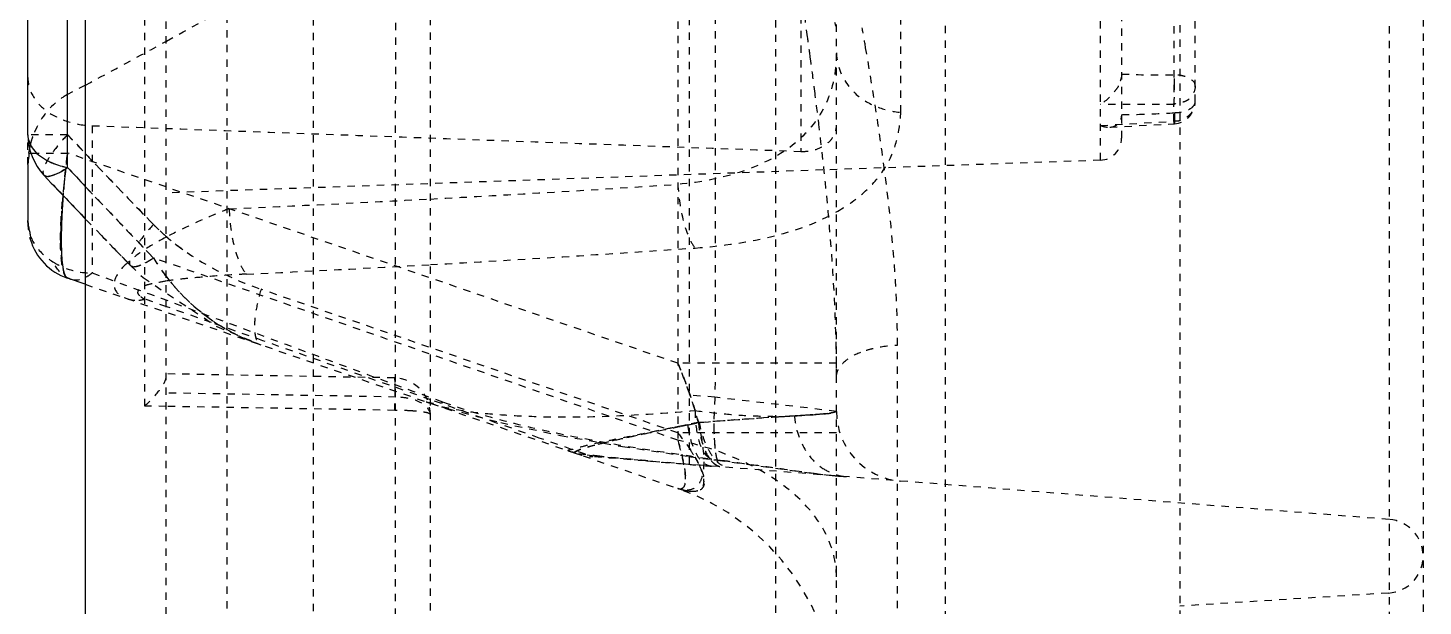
# Model space of a CAD drawing. Header units: millimetres. Extents: x 2748 to 3320, y 1427 to 1884.
# Drawn here: x 3198.38 to 3217.45, y 1621.97 to 1629.87 of the extents above; entities that cross this region are included whole.
import ezdxf

# ---------------------------------------------------------------- set-up
doc = ezdxf.new("R2010")
doc.units = ezdxf.units.MM
doc.linetypes.add('HIDDEN', pattern=[0.2, 0.1, -0.1])
doc.layers.add('21', color=7, linetype='Continuous')

msp = doc.modelspace()

# ---------------------------------------------------------------- linework, layer by layer
at = {"layer": '21', "color": 8, "linetype": 'HIDDEN'}
for p, q in [((3200.269, 1586.253), (3200.269, 1773.081)), ((3202.279, 1759.399), (3202.279, 1586.253)), ((3201.099, 1758.635), (3201.099, 1621.184)), ((3209.434, 1618.215), (3209.434, 1756.243)), ((3216.99, 1731.69), (3216.99, 1613.962)), ((3217.454, 1731.188), (3217.454, 1614.465)), ((3214.126, 1730.506), (3214.126, 1615.146)), ((3210.922, 1727.096), (3210.922, 1618.556)), ((3207.424, 1623.903), (3207.424, 1721.749)), ((3208.604, 1619.274), (3208.604, 1668.765)), ((3207.801, 1666.424), (3207.773, 1624.82)), ((3199.967, 1647.598), (3199.975, 1624.701)), ((3203.407, 1646.734), (3203.394, 1593.191)), ((3203.881, 1646.605), (3203.881, 1593.632)), ((3208.945, 1640.225), (3208.945, 1628.18)), ((3207.265, 1637.356), (3207.265, 1624.233)), ((3213.043, 1628.058), (3213.043, 1637.194)), ((3213.334, 1628.36), (3213.334, 1636.892)), ((3214.048, 1628.59), (3214.053, 1631.437)), ((3214.339, 1628.858), (3214.339, 1631.23)), ((3210.314, 1628.713), (3210.314, 1630.084)), ((3199.165, 1629.086), (3198.921, 1628.956)), ((3214.048, 1628.822), (3213.043, 1628.822)), ((3199.259, 1628.53), (3199.259, 1626.518)), ((3213.043, 1628.534), (3214.048, 1628.59)), ((3213.172, 1628.51), (3214.053, 1628.557)), ((3198.379, 1628), (3198.379, 1628.406)), ((3198.922, 1628.406), (3198.379, 1628.406)), ((3198.922, 1628.408), (3199.046, 1628.276)), ((3199.046, 1628.276), (3199.163, 1628.151)), ((3198.431, 1628.157), (3198.921, 1628.157)), ((3207.265, 1625.284), (3198.921, 1628.157)), ((3213.043, 1628.058), (3200.269, 1627.612)), ((3198.803, 1627.638), (3198.599, 1627.853)), ((3199.163, 1627.701), (3199.31, 1627.545)), ((3198.868, 1627.57), (3198.803, 1627.638)), ((3198.949, 1627.484), (3198.868, 1627.57)), ((3198.991, 1627.441), (3198.949, 1627.484)), ((3199.163, 1627.26), (3198.991, 1627.441)), ((3198.379, 1627.206), (3198.379, 1627.235)), ((3199.385, 1627.03), (3199.163, 1627.26)), ((3199.385, 1627.03), (3199.163, 1627.26)), ((3199.452, 1626.959), (3199.385, 1627.03)), ((3199.563, 1626.845), (3199.452, 1626.959)), ((3199.653, 1626.752), (3199.563, 1626.845)), ((3199.781, 1626.62), (3199.653, 1626.752)), ((3199.996, 1626.827), (3200.096, 1626.723)), ((3207.265, 1624.233), (3200.096, 1626.723)), ((3199.781, 1626.62), (3199.953, 1626.455)), ((3199.781, 1626.62), (3199.781, 1626.62)), ((3199.781, 1626.62), (3199.827, 1626.604)), ((3199.164, 1626.363), (3207.265, 1623.573)), ((3199.953, 1626.455), (3200.964, 1625.786)), ((3200.277, 1626.056), (3199.978, 1626.161)), ((3207.265, 1624.333), (3201.567, 1626.295)), ((3200.889, 1625.84), (3200.277, 1626.056)), ((3201.593, 1625.592), (3200.889, 1625.84)), ((3200.964, 1625.786), (3201.562, 1625.537)), ((3203.887, 1624.785), (3201.593, 1625.592)), ((3210.268, 1619.139), (3210.268, 1625.533)), ((3209.434, 1625.284), (3207.265, 1625.284)), ((3203.39, 1625.084), (3200.269, 1625.139)), ((3203.407, 1624.823), (3200.269, 1624.878)), ((3207.773, 1624.82), (3207.424, 1624.848)), ((3209.434, 1624.627), (3207.773, 1624.82)), ((3200.269, 1624.695), (3199.975, 1624.7)), ((3203.394, 1624.641), (3200.269, 1624.695)), ((3203.825, 1624.758), (3203.846, 1624.75)), ((3204.787, 1624.468), (3203.887, 1624.785)), ((3205.371, 1624.263), (3204.787, 1624.468)), ((3204.843, 1624.473), (3205.661, 1624.298)), ((3207.319, 1624.427), (3207.423, 1624.447)), ((3207.423, 1624.447), (3207.547, 1624.471)), ((3206.001, 1624.041), (3205.371, 1624.263)), ((3205.661, 1624.298), (3206.508, 1624.147)), ((3209.434, 1624.333), (3207.265, 1624.333)), ((3205.765, 1624.09), (3205.765, 1624.09)), ((3206.508, 1624.147), (3207.41, 1624.012)), ((3216.99, 1623.15), (3206.098, 1624.007)), ((3206.839, 1623.952), (3207.265, 1623.916)), ((3207.41, 1624.012), (3209.15, 1623.777)), ((3207.758, 1623.965), (3207.759, 1623.965)), ((3207.759, 1623.965), (3207.806, 1623.967)), ((3207.806, 1623.967), (3207.88, 1623.957)), ((3209.15, 1623.777), (3209.504, 1623.74)), ((3209.503, 1623.74), (3209.568, 1623.734)), ((3216.982, 1622.145), (3214.126, 1621.966))]:
    msp.add_line(p, q, dxfattribs=at)
at = {"layer": '21', "color": 7, "linetype": 'Continuous'}
for p, q in [((3199.164, 1657.251), (3199.164, 1507.826)), ((3198.379, 1628.406), (3198.379, 1635.444)), ((3198.921, 1627.958), (3198.921, 1633.603)), ((3198.389, 1628.157), (3198.431, 1628.157)), ((3198.379, 1628), (3198.379, 1627.235)), ((3198.599, 1627.854), (3198.646, 1627.837)), ((3198.699, 1627.747), (3198.599, 1627.853)), ((3199.164, 1626.363), (3198.921, 1626.446))]:
    msp.add_line(p, q, dxfattribs=at)
at = {"layer": '21', "color": 8, "linetype": 'HIDDEN'}
for points in [[(3203.845, 1624.75), (3204.115, 1624.666), (3204.843, 1624.473)], [(3205.765, 1624.09), (3205.91, 1624.051), (3206.025, 1624.033), (3206.155, 1624.018), (3206.308, 1624.002)], [(3206.308, 1624.002), (3206.471, 1623.986), (3206.839, 1623.952)]]:
    msp.add_lwpolyline(points, dxfattribs=at)
for centre, radius, start, end in [((3153.7, 1714.665), 96.905, 298.72554, 301.19066), ((2968.894, 1597.135), 242.349, 7.73258, 7.85715), ((3125.565, 1615.004), 85.522, 9.82412, 10.00812), ((3149.025, 1723.087), 106.538, 298.07549, 298.7536), ((3085.847, 1613.036), 124.32, 7.5978, 7.72319), ((3126.102, 1618.393), 83.71, 7.25981, 7.6067), ((3213.869, 1640.553), 11.329, 267.2905, 270.9292), ((3148.843, 1621.294), 60.785, 6.82095, 7.25597), ((3214.037, 1628.858), 0.301, 273.0872, 0.0003), ((3199.5, 1628.002), 1.121, 164.4531, 167.7129), ((3199.519, 1627.997), 1.141, 160.1335, 164.4491), ((3289.899, 1714.412), 125.196, 223.39124, 224.16782), ((3213.032, 1628.36), 0.301, 272, 0), ((3215.852, 1625.971), 17.071, 172.8389, 173.796), ((3218.31, 1625.668), 19.548, 172.6873, 172.8578), ((3249.009, 1675.29), 68.605, 223.40072, 223.57945), ((3290.144, 1713.499), 125.055, 223.15908, 223.93981), ((3278.979, 1703.899), 110.038, 223.61357, 224.20292), ((3211.888, 1626.4), 13.083, 173.7902, 174.8461), ((3189.45, 1898.736), 271.591, 273.04595, 273.76113), ((3209.619, 1626.609), 10.805, 174.8688, 175.2014), ((3290.444, 1713.787), 125.471, 223.41988, 223.87348), ((3189.453, 1898.681), 271.536, 272.46472, 273.04593), ((3199.183, 1627.206), 0.804, 180, 196.3013), ((3202.67, 1629.755), 3.641, 224.998, 226.9591), ((3202.587, 1629.666), 3.519, 226.9607, 228.6498), ((3290.094, 1714.345), 125.905, 223.90793, 224.16693), ((3202.435, 1629.49), 3.286, 228.606, 234.2281), ((3202.622, 1628.266), 2.96, 211.4045, 216.9983), ((3189.119, 1890.895), 264.675, 273.19735, 273.98254), ((3189.003, 1892.935), 266.719, 272.6568, 273.19785), ((3202.467, 1614.51), 12.098, 100.4766, 101.3768), ((3202.466, 1628.152), 2.767, 217.069, 250.9402), ((3200.503, 1622.422), 7.343, 21.0591, 22.9362), ((3200.85, 1622.564), 6.968, 20.4404, 22.9711), ((3190.206, 1625.101), 19.228, 0.0018, 0.5271), ((3203.381, 1624.584), 0.5, 0, 89), ((3201.361, 1622.752), 6.423, 19.2674, 21.0619), ((3201.379, 1622.76), 6.403, 19.2145, 20.4514), ((3202.523, 1623.153), 5.194, 16.6174, 19.3248), ((3210.389, 1624.627), 0.955, 179.9987, 265.4997), ((3216.08, 1579.962), 45.32, 101.1458, 101.3273), ((3214.541, 1587.623), 37.506, 101.3208, 101.8177), ((3206.069, 1624.973), 0.934, 251.0292, 265.8223), ((3206.173, 1624.959), 0.955, 251, 265.5), ((3215.061, 1718.109), 94.515, 265.01871, 265.35837), ((3217.202, 1744.309), 120.803, 265.35163, 265.49936), ((3209.669, 1624.491), 0.768, 217.9785, 236.8217), ((3210.239, 1631.777), 8.071, 263.8684, 264.3186), ((3209.626, 1624.381), 0.65, 252.2932, 259.4936), ((3210.119, 1630.57), 6.858, 264.3175, 264.8441), ((3209.615, 1624.319), 0.586, 259.5124, 265.449), ((3206.218, 1620.532), 3.216, 0, 70.9999), ((3216.95, 1622.648), 0.504, 273.5697, 85.5)]:
    msp.add_arc(centre, radius, start, end, dxfattribs=at)
at = {"layer": '21', "color": 7, "linetype": 'Continuous'}
for centre, radius, start, end in [((3199.183, 1628.406), 0.804, 180, 223.3904), ((3199.48, 1628.006), 1.101, 167.7103, 172.1542), ((3289.237, 1712.646), 123.81, 223.15789, 223.32134), ((3290.208, 1714.454), 126.063, 223.45667, 223.76245), ((3207.941, 1626.852), 9.109, 175.4722, 175.8815), ((3199.183, 1627.206), 0.804, 196.3013, 251)]:
    msp.add_arc(centre, radius, start, end, dxfattribs=at)
at = {"layer": '21', "color": 8, "linetype": 'HIDDEN'}
for points, knots in [([(3208.945, 1630.277), (3209.072, 1630.267), (3209.314, 1630.165), (3209.433, 1629.921), (3209.434, 1629.807)], [0, 0, 0, 0, 0.525843, 1, 1, 1, 1]), ([(3210.268, 1625.533), (3210.268, 1626.201), (3210.164, 1627.564), (3209.951, 1628.911), (3209.833, 1629.596)], [0, 0, 0, 0, 0.489979, 1, 1, 1, 1]), ([(3209.434, 1629.528), (3209.434, 1629.308), (3209.357, 1628.853), (3208.916, 1628.259), (3208.175, 1627.87), (3207.589, 1627.755), (3207.265, 1627.73)], [0, 0, 0, 0, 0.212258, 0.430367, 0.687463, 1, 1, 1, 1]), ([(3209.434, 1629.528), (3209.434, 1629.325), (3209.595, 1628.996), (3209.974, 1628.777), (3210.201, 1628.721), (3210.314, 1628.713)], [0, 0, 0, 0, 0.470401, 0.737482, 1, 1, 1, 1]), ([(3213.334, 1629.236), (3213.334, 1629.209), (3213.318, 1629.154), (3213.304, 1629.1), (3213.29, 1629.074)], [0, 0, 0, 0, 0.478156, 1, 1, 1, 1]), ([(3214.056, 1629.075), (3214.056, 1629.088), (3214.055, 1629.138), (3214.054, 1629.188), (3214.053, 1629.225)], [0, 0, 0, 0, 0.26093, 1, 1, 1, 1]), ([(3214.339, 1629.075), (3214.339, 1629.119), (3214.266, 1629.183), (3214.161, 1629.215), (3214.09, 1629.224), (3214.053, 1629.225)], [0, 0, 0, 0, 0.387843, 0.675254, 1, 1, 1, 1]), ([(3198.379, 1629.187), (3198.379, 1629.102), (3198.431, 1628.922), (3198.632, 1628.71), (3198.922, 1628.571), (3199.144, 1628.534), (3199.259, 1628.53)], [0, 0, 0, 0, 0.211103, 0.44528, 0.711251, 1, 1, 1, 1]), ([(3213.29, 1629.074), (3213.275, 1629.046), (3213.236, 1628.997), (3213.159, 1628.907), (3213.091, 1628.85), (3213.043, 1628.822)], [0, 0, 0, 0, 0.267426, 0.527332, 1, 1, 1, 1]), ([(3214.339, 1629.075), (3214.339, 1629.04), (3214.325, 1628.987), (3214.285, 1628.927), (3214.249, 1628.885), (3214.199, 1628.857), (3214.126, 1628.846), (3214.068, 1628.836), (3214.037, 1628.814)], [0, 0, 0, 0, 0.235095, 0.359906, 0.493963, 0.615564, 0.738023, 1, 1, 1, 1]), ([(3214.048, 1628.822), (3214.049, 1628.838), (3214.055, 1628.922), (3214.056, 1629.007), (3214.056, 1629.075)], [0, 0, 0, 0, 0.190719, 1, 1, 1, 1]), ([(3198.921, 1628.956), (3198.861, 1628.924), (3198.654, 1628.779), (3198.508, 1628.557), (3198.446, 1628.384)], [0, 0, 0, 0, 0.271496, 1, 1, 1, 1]), ([(3214.037, 1628.597), (3214.056, 1628.597), (3214.095, 1628.594), (3214.153, 1628.606), (3214.204, 1628.634), (3214.265, 1628.676), (3214.322, 1628.751), (3214.339, 1628.823), (3214.339, 1628.858)], [0, 0, 0, 0, 0.129826, 0.258329, 0.390405, 0.517539, 0.762497, 1, 1, 1, 1]), ([(3214.301, 1628.785), (3214.307, 1628.791), (3214.326, 1628.81), (3214.339, 1628.838), (3214.339, 1628.858)], [0, 0, 0, 0, 0.284333, 1, 1, 1, 1]), ([(3209.451, 1627.362), (3209.587, 1627.441), (3209.832, 1627.615), (3210.115, 1627.944), (3210.274, 1628.32), (3210.307, 1628.582), (3210.314, 1628.713)], [0, 0, 0, 0, 0.281329, 0.532019, 0.765812, 1, 1, 1, 1]), ([(3213.174, 1628.51), (3213.205, 1628.512), (3213.27, 1628.53), (3213.312, 1628.586), (3213.323, 1628.618)], [0, 0, 0, 0, 0.478917, 1, 1, 1, 1]), ([(3214.053, 1628.708), (3214.101, 1628.709), (3214.189, 1628.721), (3214.272, 1628.759), (3214.301, 1628.785)], [0, 0, 0, 0, 0.553752, 1, 1, 1, 1]), ([(3214.053, 1628.708), (3214.053, 1628.7), (3214.054, 1628.674), (3214.055, 1628.647), (3214.055, 1628.627)], [0, 0, 0, 0, 0.275837, 1, 1, 1, 1]), ([(3214.055, 1628.627), (3214.055, 1628.622), (3214.056, 1628.605), (3214.056, 1628.587), (3214.055, 1628.575)], [0, 0, 0, 0, 0.30663, 1, 1, 1, 1]), ([(3208.945, 1628.18), (3209.008, 1628.177), (3209.131, 1628.19), (3209.293, 1628.262), (3209.407, 1628.384), (3209.434, 1628.488), (3209.434, 1628.538)], [0, 0, 0, 0, 0.281233, 0.542417, 0.778126, 1, 1, 1, 1]), ([(3209.433, 1625.278), (3209.431, 1625.544), (3209.399, 1626.625), (3209.294, 1627.703), (3209.197, 1628.513)], [0, 0, 0, 0, 0.245878, 1, 1, 1, 1]), ([(3213.043, 1628.534), (3213.054, 1628.53), (3213.096, 1628.515), (3213.141, 1628.508), (3213.174, 1628.51)], [0, 0, 0, 0, 0.263296, 1, 1, 1, 1]), ([(3214.053, 1628.557), (3214.051, 1628.557), (3214.052, 1628.575), (3214.049, 1628.582), (3214.048, 1628.59)], [0, 0, 0, 0, 0.258867, 1, 1, 1, 1]), ([(3214.055, 1628.575), (3214.055, 1628.571), (3214.054, 1628.567), (3214.055, 1628.557), (3214.053, 1628.557)], [0, 0, 0, 0, 0.736956, 1, 1, 1, 1]), ([(3198.921, 1628.406), (3198.865, 1628.346), (3198.767, 1628.234), (3198.664, 1628.092), (3198.61, 1627.99), (3198.585, 1627.926), (3198.582, 1627.872), (3198.599, 1627.853)], [0, 0, 0, 0, 0.372109, 0.676892, 0.79464, 0.886723, 1, 1, 1, 1]), ([(3198.726, 1628.176), (3198.74, 1628.195), (3198.8, 1628.275), (3198.866, 1628.352), (3198.921, 1628.406)], [0, 0, 0, 0, 0.232611, 1, 1, 1, 1]), ([(3198.663, 1628.045), (3198.676, 1628.038), (3198.759, 1628), (3198.846, 1627.974), (3198.921, 1627.958)], [0, 0, 0, 0, 0.158009, 1, 1, 1, 1]), ([(3198.921, 1628.157), (3198.894, 1627.943), (3198.85, 1627.549), (3198.821, 1627.081), (3198.828, 1626.774), (3198.846, 1626.612), (3198.871, 1626.508), (3198.903, 1626.453), (3198.921, 1626.446)], [0, 0, 0, 0, 0.371669, 0.686543, 0.808965, 0.902794, 0.965695, 1, 1, 1, 1]), ([(3198.921, 1626.446), (3198.903, 1626.452), (3198.873, 1626.507), (3198.851, 1626.61), (3198.837, 1626.772), (3198.832, 1627.078), (3198.852, 1627.547), (3198.895, 1627.943), (3198.921, 1628.157)], [0, 0, 0, 0, 0.033319, 0.095345, 0.188404, 0.310669, 0.62713, 1, 1, 1, 1]), ([(3198.921, 1628.157), (3198.915, 1628.107), (3198.892, 1627.912), (3198.872, 1627.717), (3198.861, 1627.571)], [0, 0, 0, 0, 0.254824, 1, 1, 1, 1]), ([(3198.921, 1628.157), (3198.915, 1628.107), (3198.892, 1627.912), (3198.872, 1627.717), (3198.861, 1627.571)], [0, 0, 0, 0, 0.254824, 1, 1, 1, 1]), ([(3198.921, 1627.958), (3198.87, 1627.925), (3198.783, 1627.874), (3198.685, 1627.837), (3198.646, 1627.837)], [0, 0, 0, 0, 0.60796, 1, 1, 1, 1]), ([(3207.265, 1627.73), (3207.275, 1627.559), (3207.309, 1627.312), (3207.404, 1627.024), (3207.465, 1626.904), (3207.501, 1626.859)], [0, 0, 0, 0, 0.563139, 0.810465, 1, 1, 1, 1]), ([(3198.831, 1627.196), (3198.832, 1627.221), (3198.837, 1627.327), (3198.845, 1627.433), (3198.852, 1627.513)], [0, 0, 0, 0, 0.238588, 1, 1, 1, 1]), ([(3198.856, 1627.506), (3198.852, 1627.457), (3198.841, 1627.277), (3198.835, 1627.096), (3198.835, 1626.964)], [0, 0, 0, 0, 0.273074, 1, 1, 1, 1]), ([(3201.13, 1627.396), (3201.053, 1627.366), (3200.757, 1627.246), (3200.467, 1627.113), (3200.259, 1627.002)], [0, 0, 0, 0, 0.259916, 1, 1, 1, 1]), ([(3201.13, 1627.396), (3201.137, 1627.213), (3201.168, 1626.954), (3201.266, 1626.658), (3201.33, 1626.543), (3201.366, 1626.503)], [0, 0, 0, 0, 0.586409, 0.826432, 1, 1, 1, 1]), ([(3207.501, 1626.859), (3207.87, 1626.887), (3208.541, 1626.978), (3209.187, 1627.208), (3209.451, 1627.362)], [0, 0, 0, 0, 0.547574, 1, 1, 1, 1]), ([(3198.379, 1627.206), (3198.379, 1627.105), (3198.453, 1626.885), (3198.622, 1626.733), (3198.722, 1626.67)], [0, 0, 0, 0, 0.461177, 1, 1, 1, 1]), ([(3198.825, 1626.968), (3198.825, 1626.986), (3198.826, 1627.062), (3198.828, 1627.138), (3198.831, 1627.196)], [0, 0, 0, 0, 0.23655, 1, 1, 1, 1]), ([(3200.096, 1627.181), (3200.036, 1627.115), (3199.934, 1626.995), (3199.831, 1626.845), (3199.783, 1626.744), (3199.764, 1626.684), (3199.765, 1626.636), (3199.78, 1626.62)], [0, 0, 0, 0, 0.399161, 0.708696, 0.81867, 0.899514, 1, 1, 1, 1]), ([(3200.096, 1627.181), (3200.197, 1627.076), (3200.633, 1626.698), (3201.161, 1626.437), (3201.567, 1626.295)], [0, 0, 0, 0, 0.252894, 1, 1, 1, 1]), ([(3198.921, 1626.446), (3198.903, 1626.453), (3198.871, 1626.507), (3198.846, 1626.611), (3198.828, 1626.773), (3198.825, 1626.898), (3198.825, 1626.968)], [0, 0, 0, 0, 0.109296, 0.310021, 0.609394, 1, 1, 1, 1]), ([(3200.259, 1627.002), (3200.159, 1626.949), (3199.976, 1626.843), (3199.804, 1626.717), (3199.731, 1626.649)], [0, 0, 0, 0, 0.532592, 1, 1, 1, 1]), ([(3199.827, 1626.604), (3199.865, 1626.604), (3199.961, 1626.64), (3200.045, 1626.69), (3200.096, 1626.723)], [0, 0, 0, 0, 0.387151, 1, 1, 1, 1]), ([(3199.987, 1626.658), (3199.996, 1626.663), (3200.033, 1626.683), (3200.068, 1626.705), (3200.096, 1626.723)], [0, 0, 0, 0, 0.231815, 1, 1, 1, 1]), ([(3200.096, 1626.723), (3200.267, 1626.445), (3200.693, 1625.95), (3201.268, 1625.639), (3201.562, 1625.537)], [0, 0, 0, 0, 0.511848, 1, 1, 1, 1]), ([(3198.722, 1626.67), (3198.76, 1626.645), (3198.926, 1626.556), (3199.117, 1626.518), (3199.259, 1626.517)], [0, 0, 0, 0, 0.242152, 1, 1, 1, 1]), ([(3198.976, 1626.427), (3198.949, 1626.437), (3198.841, 1626.489), (3198.76, 1626.588), (3198.722, 1626.67)], [0, 0, 0, 0, 0.238925, 1, 1, 1, 1]), ([(3198.856, 1626.596), (3198.862, 1626.56), (3198.873, 1626.508), (3198.903, 1626.452), (3198.921, 1626.446)], [0, 0, 0, 0, 0.651166, 1, 1, 1, 1]), ([(3199.259, 1626.517), (3199.234, 1626.498), (3199.154, 1626.44), (3199.041, 1626.404), (3198.976, 1626.427)], [0, 0, 0, 0, 0.313035, 1, 1, 1, 1]), ([(3199.259, 1626.518), (3200.095, 1626.213), (3201.695, 1625.623), (3203.293, 1625.029), (3204.061, 1624.753)], [0, 0, 0, 0, 0.521761, 1, 1, 1, 1]), ([(3199.731, 1626.649), (3199.677, 1626.599), (3199.589, 1626.507), (3199.548, 1626.373), (3199.561, 1626.321)], [0, 0, 0, 0, 0.580901, 1, 1, 1, 1]), ([(3199.827, 1626.604), (3199.837, 1626.604), (3199.894, 1626.612), (3199.946, 1626.637), (3199.987, 1626.658)], [0, 0, 0, 0, 0.182546, 1, 1, 1, 1]), ([(3200.08, 1626.37), (3200.043, 1626.363), (3199.979, 1626.35), (3199.917, 1626.309), (3199.884, 1626.277), (3199.873, 1626.233), (3199.904, 1626.21), (3199.921, 1626.196)], [0, 0, 0, 0, 0.357848, 0.608191, 0.707988, 0.788959, 1, 1, 1, 1]), ([(3200.763, 1626.461), (3200.678, 1626.454), (3200.512, 1626.438), (3200.347, 1626.421), (3200.267, 1626.406)], [0, 0, 0, 0, 0.511698, 1, 1, 1, 1]), ([(3201.366, 1626.503), (3201.315, 1626.5), (3201.114, 1626.489), (3200.913, 1626.475), (3200.763, 1626.461)], [0, 0, 0, 0, 0.253102, 1, 1, 1, 1]), ([(3199.561, 1626.321), (3199.565, 1626.304), (3199.6, 1626.227), (3199.681, 1626.184), (3199.742, 1626.164)], [0, 0, 0, 0, 0.216418, 1, 1, 1, 1]), ([(3199.921, 1626.196), (3199.924, 1626.193), (3199.942, 1626.178), (3199.962, 1626.167), (3199.978, 1626.161)], [0, 0, 0, 0, 0.216594, 1, 1, 1, 1]), ([(3201.567, 1626.295), (3201.538, 1626.198), (3201.494, 1626.021), (3201.472, 1625.81), (3201.483, 1625.678), (3201.502, 1625.597), (3201.537, 1625.545), (3201.567, 1625.535)], [0, 0, 0, 0, 0.381423, 0.685119, 0.795519, 0.878989, 1, 1, 1, 1]), ([(3209.434, 1625.102), (3209.434, 1625.136), (3209.465, 1625.236), (3209.607, 1625.373), (3209.753, 1625.434), (3209.838, 1625.461)], [0, 0, 0, 0, 0.180848, 0.530868, 1, 1, 1, 1]), ([(3209.838, 1625.461), (3209.872, 1625.472), (3210.013, 1625.51), (3210.158, 1625.529), (3210.268, 1625.533)], [0, 0, 0, 0, 0.246423, 1, 1, 1, 1]), ([(3207.265, 1625.284), (3207.349, 1625.085), (3207.45, 1624.817), (3207.528, 1624.542), (3207.545, 1624.474)], [0, 0, 0, 0, 0.754099, 1, 1, 1, 1]), ([(3207.265, 1625.284), (3207.295, 1625.213), (3207.403, 1624.947), (3207.495, 1624.675), (3207.547, 1624.471)], [0, 0, 0, 0, 0.266293, 1, 1, 1, 1]), ([(3207.265, 1625.284), (3207.36, 1625.055), (3207.489, 1624.712), (3207.595, 1624.259), (3207.626, 1623.967), (3207.611, 1623.743), (3207.533, 1623.586), (3207.395, 1623.537), (3207.309, 1623.558), (3207.265, 1623.573)], [0, 0, 0, 0, 0.367027, 0.540744, 0.688855, 0.799199, 0.8724, 0.932114, 1, 1, 1, 1]), ([(3199.975, 1624.7), (3200.045, 1624.761), (3200.141, 1624.86), (3200.235, 1624.996), (3200.269, 1625.068), (3200.269, 1625.1)], [0, 0, 0, 0, 0.550755, 0.810251, 1, 1, 1, 1]), ([(3203.407, 1624.823), (3203.407, 1624.859), (3203.406, 1624.923), (3203.403, 1624.997), (3203.399, 1625.041), (3203.397, 1625.064), (3203.394, 1625.076), (3203.392, 1625.084), (3203.39, 1625.084)], [0, 0, 0, 0, 0.409714, 0.726226, 0.841843, 0.926329, 0.978672, 1, 1, 1, 1]), ([(3203.4, 1625.042), (3203.399, 1625.053), (3203.396, 1625.062), (3203.398, 1625.084), (3203.394, 1625.084)], [0, 0, 0, 0, 0.731615, 1, 1, 1, 1]), ([(3203.402, 1624.907), (3203.402, 1624.921), (3203.402, 1624.966), (3203.401, 1625.011), (3203.4, 1625.042)], [0, 0, 0, 0, 0.3009, 1, 1, 1, 1]), ([(3203.394, 1624.641), (3203.395, 1624.662), (3203.399, 1624.751), (3203.401, 1624.84), (3203.402, 1624.907)], [0, 0, 0, 0, 0.240712, 1, 1, 1, 1]), ([(3203.881, 1624.584), (3203.881, 1624.656), (3203.759, 1624.757), (3203.586, 1624.807), (3203.469, 1624.822), (3203.407, 1624.823)], [0, 0, 0, 0, 0.382076, 0.671542, 1, 1, 1, 1]), ([(3207.547, 1624.471), (3207.538, 1624.504), (3207.502, 1624.637), (3207.46, 1624.769), (3207.426, 1624.868)], [0, 0, 0, 0, 0.245474, 1, 1, 1, 1]), ([(3207.773, 1624.82), (3207.764, 1624.704), (3207.754, 1624.481), (3207.762, 1624.187), (3207.789, 1623.987), (3207.826, 1623.892), (3207.853, 1623.869), (3207.864, 1623.868)], [0, 0, 0, 0, 0.355939, 0.684162, 0.905395, 0.965445, 1, 1, 1, 1]), ([(3203.628, 1624.633), (3203.61, 1624.634), (3203.532, 1624.639), (3203.455, 1624.64), (3203.394, 1624.641)], [0, 0, 0, 0, 0.2233, 1, 1, 1, 1]), ([(3203.881, 1624.584), (3203.881, 1624.591), (3203.853, 1624.604), (3203.809, 1624.614), (3203.727, 1624.626), (3203.664, 1624.631), (3203.628, 1624.633)], [0, 0, 0, 0, 0.080482, 0.269939, 0.577546, 1, 1, 1, 1]), ([(3203.825, 1624.758), (3203.843, 1624.752), (3203.92, 1624.732), (3204.003, 1624.738), (3204.061, 1624.753)], [0, 0, 0, 0, 0.23981, 1, 1, 1, 1]), ([(3203.846, 1624.75), (3204.093, 1624.668), (3204.497, 1624.605), (3205.051, 1624.567), (3205.672, 1624.543), (3206.493, 1624.561), (3207.159, 1624.61), (3207.5, 1624.638)], [0, 0, 0, 0, 0.212563, 0.329835, 0.454882, 0.719883, 1, 1, 1, 1]), ([(3204.061, 1624.753), (3204.341, 1624.652), (3204.93, 1624.478), (3206.178, 1624.203), (3207.148, 1624.055), (3207.806, 1623.967)], [0, 0, 0, 0, 0.23285, 0.480227, 1, 1, 1, 1]), ([(3207.5, 1624.638), (3207.501, 1624.517), (3207.52, 1624.308), (3207.59, 1624.097), (3207.65, 1624.03)], [0, 0, 0, 0, 0.574324, 1, 1, 1, 1]), ([(3207.5, 1624.638), (3207.633, 1624.622), (3207.886, 1624.591), (3208.248, 1624.566), (3208.568, 1624.558), (3208.768, 1624.558), (3208.859, 1624.565)], [0, 0, 0, 0, 0.294071, 0.56147, 0.797873, 1, 1, 1, 1]), ([(3209.434, 1624.627), (3209.434, 1624.624), (3209.419, 1624.617), (3209.397, 1624.611), (3209.353, 1624.603), (3209.267, 1624.591), (3209.118, 1624.58), (3208.897, 1624.566), (3208.622, 1624.549), (3208.299, 1624.528), (3207.935, 1624.502), (3207.68, 1624.482), (3207.547, 1624.471)], [0, 0, 0, 0, 0.005806, 0.019701, 0.042068, 0.072876, 0.159221, 0.276788, 0.423043, 0.59481, 0.788555, 1, 1, 1, 1]), ([(3207.399, 1624.445), (3207.213, 1624.405), (3206.938, 1624.35), (3206.582, 1624.278), (3206.341, 1624.23), (3206.123, 1624.186), (3205.975, 1624.149), (3205.865, 1624.12), (3205.83, 1624.105), (3205.749, 1624.095), (3205.765, 1624.09)], [0, 0, 0, 0, 0.342398, 0.502005, 0.650873, 0.784781, 0.894534, 0.936835, 0.970746, 1, 1, 1, 1]), ([(3205.862, 1624.056), (3205.86, 1624.057), (3205.855, 1624.06), (3205.859, 1624.069), (3205.868, 1624.075), (3205.883, 1624.085), (3205.903, 1624.096), (3205.94, 1624.113), (3206.001, 1624.134), (3206.088, 1624.157), (3206.229, 1624.192), (3206.425, 1624.239), (3206.68, 1624.294), (3207.057, 1624.374), (3207.348, 1624.431), (3207.547, 1624.471)], [0, 0, 0, 0, 0.003776, 0.007327, 0.013884, 0.023712, 0.036709, 0.052842, 0.094443, 0.147018, 0.206806, 0.341637, 0.492165, 0.653669, 1, 1, 1, 1]), ([(3207.4, 1624.442), (3207.409, 1624.368), (3207.436, 1624.229), (3207.506, 1624.05), (3207.6, 1623.922), (3207.687, 1623.882), (3207.725, 1623.879)], [0, 0, 0, 0, 0.326042, 0.610034, 0.831304, 1, 1, 1, 1]), ([(3209.308, 1624.597), (3209.22, 1624.587), (3208.999, 1624.572), (3208.412, 1624.537), (3207.913, 1624.499), (3207.547, 1624.471)], [0, 0, 0, 0, 0.150819, 0.375682, 1, 1, 1, 1]), ([(3207.547, 1624.471), (3207.555, 1624.392), (3207.581, 1624.243), (3207.651, 1624.023), (3207.777, 1623.875), (3207.866, 1623.868)], [0, 0, 0, 0, 0.333222, 0.623494, 1, 1, 1, 1]), ([(3207.547, 1624.471), (3207.557, 1624.37), (3207.589, 1624.189), (3207.666, 1624.016), (3207.72, 1623.954)], [0, 0, 0, 0, 0.551838, 1, 1, 1, 1]), ([(3207.556, 1624.483), (3207.58, 1624.352), (3207.636, 1624.168), (3207.76, 1623.975), (3207.832, 1623.908), (3207.869, 1623.891)], [0, 0, 0, 0, 0.582814, 0.821002, 1, 1, 1, 1]), ([(3207.758, 1624.46), (3207.758, 1624.356), (3207.763, 1624.182), (3207.786, 1624.008), (3207.808, 1623.941)], [0, 0, 0, 0, 0.595752, 1, 1, 1, 1]), ([(3208.859, 1624.565), (3208.964, 1624.571), (3209.134, 1624.583), (3209.305, 1624.595), (3209.369, 1624.605)], [0, 0, 0, 0, 0.617448, 1, 1, 1, 1]), ([(3208.859, 1624.565), (3208.863, 1624.517), (3208.893, 1624.323), (3208.973, 1624.135), (3209.064, 1624.018)], [0, 0, 0, 0, 0.245638, 1, 1, 1, 1]), ([(3206.178, 1624.179), (3206.228, 1624.192), (3206.455, 1624.247), (3206.683, 1624.296), (3206.86, 1624.333)], [0, 0, 0, 0, 0.223351, 1, 1, 1, 1]), ([(3207.265, 1624.333), (3207.307, 1624.282), (3207.388, 1624.176), (3207.499, 1624.011), (3207.576, 1623.866), (3207.617, 1623.75), (3207.63, 1623.673), (3207.622, 1623.607), (3207.58, 1623.548), (3207.49, 1623.524), (3207.381, 1623.538), (3207.305, 1623.56), (3207.265, 1623.573)], [0, 0, 0, 0, 0.163442, 0.328969, 0.492054, 0.567765, 0.633252, 0.68486, 0.726318, 0.80543, 0.897138, 1, 1, 1, 1]), ([(3207.265, 1624.233), (3207.295, 1624.133), (3207.333, 1623.992), (3207.363, 1623.816), (3207.371, 1623.718), (3207.366, 1623.645), (3207.349, 1623.591), (3207.309, 1623.562), (3207.279, 1623.568), (3207.265, 1623.573)], [0, 0, 0, 0, 0.422204, 0.587547, 0.719629, 0.818046, 0.887032, 0.939537, 1, 1, 1, 1]), ([(3207.265, 1623.573), (3207.279, 1623.568), (3207.309, 1623.562), (3207.349, 1623.591), (3207.366, 1623.644), (3207.371, 1623.718), (3207.363, 1623.816), (3207.333, 1623.992), (3207.295, 1624.133), (3207.265, 1624.233)], [0, 0, 0, 0, 0.060463, 0.112967, 0.181952, 0.280368, 0.41245, 0.577794, 1, 1, 1, 1]), ([(3209.434, 1622.365), (3209.434, 1622.567), (3209.315, 1623.013), (3208.831, 1623.572), (3208.118, 1623.997), (3207.559, 1624.171), (3207.265, 1624.233)], [0, 0, 0, 0, 0.197526, 0.43204, 0.706239, 1, 1, 1, 1]), ([(3205.851, 1624.066), (3205.852, 1624.07), (3205.862, 1624.079), (3205.894, 1624.096), (3205.961, 1624.119), (3206.06, 1624.148), (3206.136, 1624.169), (3206.178, 1624.179)], [0, 0, 0, 0, 0.036621, 0.103879, 0.322001, 0.628797, 1, 1, 1, 1]), ([(3206.2, 1624.013), (3206.158, 1624.017), (3206.092, 1624.026), (3206.025, 1624.034), (3206.001, 1624.041)], [0, 0, 0, 0, 0.62916, 1, 1, 1, 1]), ([(3206.854, 1623.951), (3206.797, 1623.956), (3206.579, 1623.976), (3206.361, 1623.995), (3206.2, 1624.013)], [0, 0, 0, 0, 0.26235, 1, 1, 1, 1]), ([(3207.555, 1623.893), (3207.58, 1623.838), (3207.613, 1623.758), (3207.621, 1623.653), (3207.608, 1623.593), (3207.572, 1623.553), (3207.51, 1623.529), (3207.458, 1623.53), (3207.424, 1623.534)], [0, 0, 0, 0, 0.356625, 0.500051, 0.613531, 0.706546, 0.798267, 1, 1, 1, 1]), ([(3207.65, 1624.03), (3207.658, 1624.021), (3207.688, 1623.992), (3207.728, 1623.971), (3207.758, 1623.966)], [0, 0, 0, 0, 0.281847, 1, 1, 1, 1]), ([(3207.752, 1623.922), (3207.76, 1623.914), (3207.794, 1623.888), (3207.835, 1623.871), (3207.866, 1623.868)], [0, 0, 0, 0, 0.275174, 1, 1, 1, 1]), ([(3207.88, 1623.957), (3207.931, 1623.95), (3208.126, 1623.923), (3208.322, 1623.895), (3208.467, 1623.874)], [0, 0, 0, 0, 0.259206, 1, 1, 1, 1]), ([(3208.467, 1623.874), (3208.551, 1623.862), (3208.854, 1623.818), (3209.157, 1623.776), (3209.377, 1623.752)], [0, 0, 0, 0, 0.278081, 1, 1, 1, 1])]:
    msp.add_open_spline(points, degree=3, knots=knots, dxfattribs=at)
for points in [[(3213.323, 1628.618), (3213.33, 1628.638), (3213.334, 1628.66), (3213.334, 1628.681)], [(3213.334, 1628.681), (3213.404, 1628.682), (3213.475, 1628.683), (3213.545, 1628.685)], [(3213.545, 1628.685), (3213.714, 1628.689), (3213.884, 1628.696), (3214.053, 1628.708)], [(3199.259, 1628.53), (3202.488, 1628.413), (3205.716, 1628.296), (3208.945, 1628.18)], [(3199.742, 1626.164), (3199.791, 1626.147), (3199.845, 1626.141), (3199.896, 1626.146)], [(3199.896, 1626.146), (3199.924, 1626.148), (3199.951, 1626.153), (3199.978, 1626.161)], [(3207.545, 1624.474), (3207.497, 1624.465), (3207.447, 1624.457), (3207.399, 1624.445)], [(3207.265, 1624.333), (3207.321, 1624.264), (3207.375, 1624.192), (3207.425, 1624.118)], [(3207.425, 1624.118), (3207.45, 1624.08), (3207.474, 1624.042), (3207.497, 1624.002)], [(3207.497, 1624.002), (3207.518, 1623.967), (3207.537, 1623.93), (3207.555, 1623.893)], [(3207.72, 1623.954), (3207.73, 1623.942), (3207.74, 1623.931), (3207.752, 1623.922)], [(3209.249, 1623.848), (3209.305, 1623.812), (3209.365, 1623.782), (3209.429, 1623.762)], [(3207.34, 1623.55), (3207.315, 1623.557), (3207.29, 1623.565), (3207.265, 1623.573)], [(3207.424, 1623.534), (3207.396, 1623.537), (3207.368, 1623.543), (3207.34, 1623.55)]]:
    msp.add_open_spline(points, degree=3, dxfattribs=at)
at = {"layer": '21', "color": 7, "linetype": 'Continuous'}
for points, knots in [([(3198.379, 1628.406), (3198.379, 1628.335), (3198.448, 1628.176), (3198.584, 1628.084), (3198.663, 1628.045)], [0, 0, 0, 0, 0.444925, 1, 1, 1, 1]), ([(3198.395, 1628.156), (3198.391, 1628.139), (3198.393, 1628.104), (3198.385, 1628.07), (3198.383, 1628.053)], [0, 0, 0, 0, 0.498915, 1, 1, 1, 1]), ([(3198.663, 1628.045), (3198.683, 1628.035), (3198.766, 1627.998), (3198.854, 1627.972), (3198.921, 1627.958)], [0, 0, 0, 0, 0.238825, 1, 1, 1, 1]), ([(3198.646, 1627.837), (3198.656, 1627.837), (3198.714, 1627.845), (3198.768, 1627.87), (3198.81, 1627.892)], [0, 0, 0, 0, 0.186289, 1, 1, 1, 1]), ([(3198.81, 1627.892), (3198.819, 1627.897), (3198.857, 1627.917), (3198.894, 1627.94), (3198.921, 1627.958)], [0, 0, 0, 0, 0.231455, 1, 1, 1, 1]), ([(3198.856, 1627.506), (3198.852, 1627.457), (3198.841, 1627.277), (3198.835, 1627.096), (3198.835, 1626.964)], [0, 0, 0, 0, 0.273074, 1, 1, 1, 1]), ([(3198.379, 1627.228), (3198.381, 1627.207), (3198.383, 1627.166), (3198.398, 1627.105), (3198.41, 1627.044), (3198.414, 1627.003), (3198.422, 1626.983)], [0, 0, 0, 0, 0.250441, 0.500578, 0.750701, 1, 1, 1, 1]), ([(3198.835, 1626.964), (3198.835, 1626.928), (3198.837, 1626.805), (3198.842, 1626.681), (3198.856, 1626.596)], [0, 0, 0, 0, 0.299585, 1, 1, 1, 1]), ([(3198.856, 1626.596), (3198.862, 1626.56), (3198.873, 1626.508), (3198.903, 1626.452), (3198.921, 1626.446)], [0, 0, 0, 0, 0.651166, 1, 1, 1, 1])]:
    msp.add_open_spline(points, degree=3, knots=knots, dxfattribs=at)
msp.add_open_spline([(3198.383, 1628.053), (3198.381, 1628.038), (3198.38, 1628.023), (3198.379, 1628.009)], degree=3, dxfattribs=at)

doc.saveas('drawing.dxf')
